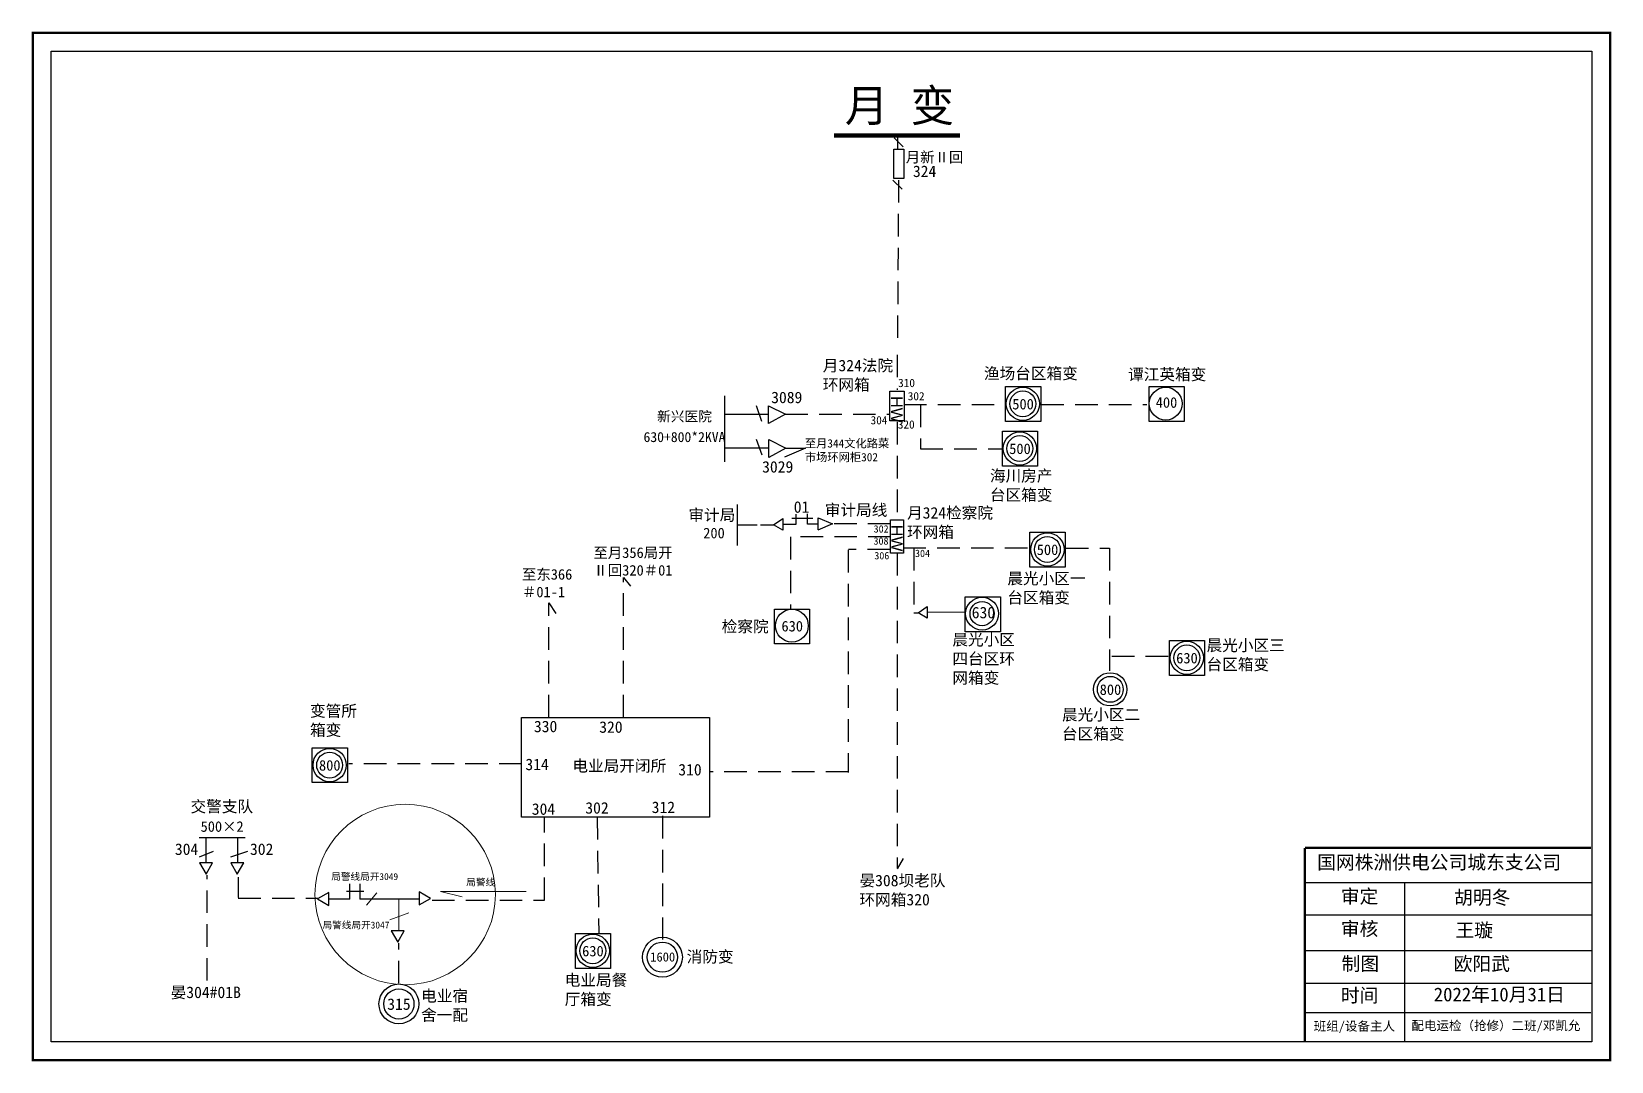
# Model space of a CAD drawing. Extents: x -3 to 341, y -7 to 217.
import ezdxf

# ---------------------------------------------------------------- set-up
doc = ezdxf.new("R2010")
doc.units = 0
doc.header["$LTSCALE"] = 0.774411
doc.linetypes.add('ACAD_ISO02W100', pattern=[15, 12, -3])
doc.linetypes.add('DASHED2', pattern=[9.525, 6.35, -3.175])
doc.layers.get('0').update_dxf_attribs({"linetype": 'CONTINUOUS'})
doc.layers.add('Layer2', color=1, linetype='CONTINUOUS')
doc.styles.add('SimSun_txtstyle_2.30_0_0', font='simsun.ttc', dxfattribs={"height": 2.3})
doc.styles.get("Standard").update_dxf_attribs({"font": '', "height": 2.5})
doc.styles.add('字体', font='simkai_0.ttf', dxfattribs={"height": 2.5})
doc.styles.add('宋体_txtstyle_0.00_0_0', font='')
doc.styles.add('宋体_txtstyle_1.50_0_0', font='SIMSUN.TTC', dxfattribs={"height": 1.5})
doc.styles.add('宋体_txtstyle_2.00_0_0', font='SIMSUN.TTC', dxfattribs={"height": 2})
doc.styles.add('宋体_txtstyle_2.50_0_0', font='SIMSUN.TTC', dxfattribs={"height": 2.5})
doc.styles.add('宋体_txtstyle_200.00_0_0200', font='SIMSUN.TTC', dxfattribs={"height": 200})
doc.styles.add('宋体_txtstyle_3.00_0_0', font='', dxfattribs={"height": 3})
doc.styles.add('楷体_GB2312_txtstyle_2.50_0_0', font='simkai_0.ttf', dxfattribs={"height": 2.5})
doc.styles.get('Standard').set_extended_font_data('SimSun')
doc.styles.get('宋体_txtstyle_0.00_0_0').set_extended_font_data('宋体')
doc.styles.get('宋体_txtstyle_3.00_0_0').set_extended_font_data('宋体')

msp = doc.modelspace()

# ---------------------------------------------------------------- linework, layer by layer
at = {"linetype": 'Continuous'}
for p, q in [((186.76, 192.3), (184.78, 194.28)), ((186.54, 183.07), (184.55, 185.05)), ((165.47, 126.67), (160.87, 124.69)), ((158.53, 109.93), (160.53, 111.28)), ((160.53, 111.28), (160.53, 108.76)), ((162.52, 111.38), (167.06, 111.38)), ((163.36, 112.27), (163.36, 110.01)), ((165.93, 110.07), (165.93, 112.33)), ((168.24, 111.45), (171.34, 110.12)), ((168.24, 108.83), (168.24, 111.45)), ((150.81, 109.94), (154.95, 109.92)), ((155.69, 109.92), (158.53, 109.91)), ((160.53, 108.76), (158.53, 109.93)), ((163.36, 110.01), (160.61, 110.01)), ((166.7, 110.07), (165.93, 110.07)), ((168.2, 110.07), (166.7, 110.07)), ((171.34, 110.12), (168.2, 108.75)), ((189.1, 90.76), (190, 90.76)), ((190.01, 90.78), (192.01, 92.13)), ((192.01, 89.61), (190.01, 90.78)), ((192.01, 92.13), (192.01, 89.61)), ((41.68, 36.21), (41.68, 41.58)), ((36.31, 38.72), (33.27, 37.46)), ((43.83, 38.72), (40.07, 37.46)), ((66.06, 31.71), (66.06, 28.34)), ((68.31, 31.71), (68.31, 28.34)), ((274.41, 32), (336.78, 32)), ((296.06, 31.99), (296.06, -2.73)), ((69.18, 29.99), (65.41, 29.99)), ((274.41, 24.9), (336.78, 24.9)), ((274.41, 17.15), (336.78, 17.15)), ((274.41, 10.04), (336.78, 10.04)), ((274.38, 3.63), (336.75, 3.63))]:
    msp.add_line(p, q, dxfattribs=at)
at = {"linetype": 'ACAD_ISO02W100'}
msp.add_line((185.62, 191.8), (185.62, 194.89), dxfattribs=at)
at = {"linetype": 'DASHED2'}
for p, q in [((185.76, 185.08), (185.53, 149.2)), ((185.49, 147.01), (185.49, 139.32)), ((186.98, 136.16), (208.42, 136.17)), ((190.54, 136.14), (190.54, 126.52)), ((216.9, 136.16), (239.89, 136.17)), ((161.1, 134.06), (183.86, 134.06)), ((185.49, 132.35), (185.49, 111.02)), ((190.54, 126.52), (208.42, 126.52)), ((162.23, 107.31), (162.23, 91.44)), ((184.07, 107.31), (162.23, 107.31)), ((184.02, 110.17), (171.42, 110.17)), ((174.79, 104.45), (174.79, 55.95)), ((183.92, 104.52), (174.83, 104.52)), ((185.49, 103.78), (185.48, 35.03)), ((186.83, 104.93), (214.37, 104.93)), ((189.09, 104.87), (189.09, 90.76)), ((222.29, 104.87), (231.73, 104.87)), ((231.73, 104.87), (231.73, 78.09)), ((125.8, 67.96), (125.8, 98.47)), ((125.8, 98.47), (127.35, 96.53)), ((109.5, 67.96), (109.5, 92.91)), ((109.5, 92.91), (111.05, 90.59)), ((244.56, 81.21), (231.8, 81.21)), ((103.59, 57.84), (65.87, 57.84)), ((174.82, 56.06), (144.8, 56.06)), ((108.57, 28.14), (108.57, 46.26)), ((120.04, 46.24), (120.39, 20.98)), ((134.27, 46.47), (134.27, 19.53)), ((35.01, 10.58), (35.01, 33.57)), ((41.78, 28.53), (59.17, 28.53)), ((84.06, 28.14), (108.57, 28.14)), ((76.82, 10.01), (76.82, 18.72))]:
    msp.add_line(p, q, dxfattribs=at)
at = {"color": 0, "linetype": 'Continuous'}
for p, q in [((147.83, 138.04), (147.83, 123.63)), ((155.98, 132.48), (154.76, 135.89)), ((157.44, 135.89), (161.1, 134.06)), ((157.44, 131.99), (157.44, 135.89)), ((161.1, 134.06), (157.44, 131.99)), ((156.05, 125.09), (154.83, 128.5)), ((157.51, 128.5), (161.17, 126.67)), ((157.51, 124.6), (157.51, 128.5)), ((161.17, 126.67), (157.51, 124.6)), ((161.17, 126.67), (165.47, 126.67)), ((150.61, 114.37), (150.61, 105.43)), ((185.52, 34.98), (186.82, 37.22))]:
    msp.add_line(p, q, dxfattribs=at)
at = {"color": 0}
for p, q in [((157.46, 134.01), (147.83, 134.01)), ((157.53, 126.62), (147.9, 126.62))]:
    msp.add_line(p, q, dxfattribs=at)
at = {"color": 7, "linetype": 'Continuous', "lineweight": 0, "ltscale": 0.721671}
msp.add_line((192.01, 90.87), (200.33, 90.87), dxfattribs=at)
for p, q in [((43.31, 41.72), (33.24, 41.72)), ((34.8, 36.32), (34.8, 41.72)), ((41.79, 33.14), (41.79, 28.68))]:
    msp.add_line(p, q)
at = {"color": 7, "linetype": 'Continuous'}
for p, q in [((66.09, 28.36), (61.54, 28.36)), ((81.14, 28.36), (68.31, 28.36))]:
    msp.add_line(p, q, dxfattribs=at)
at = {"color": 7, "linetype": 'Continuous', "lineweight": 0, "ltscale": 0.545693}
msp.add_line((72.03, 29.7), (69.74, 27.02), dxfattribs=at)
at = {"color": 7, "linetype": 'Continuous', "lineweight": 0, "ltscale": 1.263264}
for p, q in [((76.84, 28.36), (76.84, 21.44)), ((78.98, 25.37), (74.81, 23.85))]:
    msp.add_line(p, q, dxfattribs=at)
at = {"color": 7, "linetype": 'Continuous', "lineweight": 0, "ltscale": 0.74241}
msp.add_line((104.59, 29.99), (85.88, 29.99), dxfattribs=at)
at = {"color": 7, "linetype": 'Continuous', "lineweight": 0, "ltscale": 0.353609}
msp.add_line((85.88, 29.99), (90.64, 28.87), dxfattribs=at)
at = {"linetype": 'Continuous', "const_width": 0.5}
msp.add_lwpolyline([(-3.02, 217.19), (340.95, 217.19), (340.95, -6.78), (-3.02, -6.78)], close=True, dxfattribs=at)
at = {"linetype": 'Continuous'}
for points in [[(1.03, 213.14), (336.91, 213.14), (336.91, -2.73), (1.03, -2.73)], [(183.86, 139.08), (186.99, 139.08), (186.99, 132.59), (183.86, 132.59)], [(183.98, 111.02), (186.88, 111.02), (186.88, 103.78), (183.98, 103.78)]]:
    msp.add_lwpolyline(points, close=True, dxfattribs=at)
for points, const_width in [([(171.7, 194.79), (199.15, 194.79)], 1), ([(274.37, 39.51), (274.38, -2.73)], 0.5), ([(274.41, 39.51), (336.78, 39.51)], 0.5)]:
    msp.add_lwpolyline(points, dxfattribs=dict(at, const_width=const_width))
at = {"linetype": 'ACAD_ISO02W100'}
msp.add_lwpolyline([(186.94, 185.4), (184.73, 185.4), (184.73, 191.8), (186.94, 191.8)], close=True, dxfattribs=at)
at = {"color": 0}
for points in [[(209.08, 140.09), (216.76, 140.09), (216.76, 132.48), (209.08, 132.48)], [(240.4, 140.09), (248.07, 140.09), (248.07, 132.47), (240.4, 132.47)], [(208.42, 130.35), (216.09, 130.35), (216.09, 122.74), (208.42, 122.74)], [(214.42, 108.34), (222.1, 108.34), (222.1, 100.73), (214.42, 100.73)], [(200.33, 94.24), (208, 94.24), (208, 86.63), (200.33, 86.63)], [(158.7, 91.58), (166.38, 91.58), (166.38, 83.96), (158.7, 83.96)], [(244.83, 84.72), (252.51, 84.72), (252.51, 77.11), (244.83, 77.11)], [(57.92, 61.34), (65.6, 61.34), (65.6, 53.73), (57.92, 53.73)], [(115.3, 20.86), (122.97, 20.86), (122.97, 13.25), (115.3, 13.25)]]:
    msp.add_lwpolyline(points, close=True, dxfattribs=at)
at = {"color": 0, "linetype": 'Continuous'}
msp.add_lwpolyline([(103.56, 67.91), (144.57, 67.91), (144.57, 46.24), (103.56, 46.24)], close=True, dxfattribs=at)
for points in [[(34.77, 33.8), (36.19, 36.26), (33.36, 36.26)], [(41.57, 33.8), (42.99, 36.26), (40.15, 36.26)], [(59.08, 28.39), (61.54, 26.97), (61.54, 29.81)], [(83.7, 28.51), (81.24, 29.93), (81.24, 27.1)], [(76.58, 18.95), (78, 21.4), (75.16, 21.4)]]:
    msp.add_lwpolyline(points, close=True)
at = {"color": 0}
for centre, radius in [((212.88, 136.3), 3.63), ((212.88, 136.3), 2.82), ((212.21, 126.57), 3.63), ((212.21, 126.57), 2.82), ((218.22, 104.56), 3.63), ((218.22, 104.56), 2.82), ((248.63, 80.94), 3.63), ((248.63, 80.94), 2.82), ((231.94, 74.07), 3.63), ((231.94, 74.07), 2.82), ((61.72, 57.56), 3.63), ((61.72, 57.56), 2.82), ((119.09, 17.08), 3.63), ((119.09, 17.08), 2.82)]:
    msp.add_circle(centre, radius, dxfattribs=at)
at = {"linetype": 'Continuous'}
for centre, radius in [((244.02, 136.34), 3.58), ((203.98, 90.57), 3.58), ((203.98, 90.57), 2.63), ((162.51, 87.94), 3.58), ((134.28, 15.69), 4.35), ((134.28, 15.69), 3.29), ((76.82, 5.5), 4.35), ((76.82, 5.5), 3.29)]:
    msp.add_circle(centre, radius, dxfattribs=at)
at = {"color": 12, "linetype": 'Continuous', "lineweight": 0, "ltscale": 1.038619, "true_color": 0xc00000}
msp.add_circle((78.19, 29.35), 19.67, dxfattribs=at)

# ---------------------------------------------------------------- texts
at = {"linetype": 'Continuous', "attachment_point": 1}
for s, insert, char_height, width, style in [('月 变', (174.05, 204.82), 7, 27.4955, '字体'), ('01', (162.92, 115.07), 2.5, 7.5419, '字体'), ('晨光小区一台区箱变', (209.49, 99.49), 2.5, 17.4234, '字体'), ('晨光小区四台区环网箱变', (197.5, 86.16), 2.5, 14.9189, '字体'), ('晨光小区三台区箱变', (252.93, 84.93), 2.5, 17.0836, '字体'), ('晨光小区二台区箱变', (221.4, 69.81), 2.5, 17.4234, '字体'), ('330', (106.26, 67.23), 2.5, 5.5009, '字体'), ('320', (120.5, 67.1), 2.5, 5.5009, '字体'), ('314', (104.4, 58.96), 2.5, 5.5009, '字体'), ('{\\fSimSun|b0|i0|c134|p2;电业局开闭所} ', (114.65, 58.65), 2.5, 21.2051, '字体'), ('310', (137.74, 57.81), 2.5, 5.5009, '字体'), ('304', (105.79, 49.23), 2.5, 5.5009, '字体'), ('302', (117.46, 49.48), 2.5, 5.5009, '楷体_GB2312_txtstyle_2.50_0_0'), ('312', (131.94, 49.61), 2.5, 5.5009, '字体'), ('304', (27.97, 40.48), 2.5, 4.0175, '字体'), ('302', (44.35, 40.48), 2.5, 4.0175, '字体'), ('国网株洲供电公司城东支公司', (277.05, 37.87), 3, 82.0179, '宋体_txtstyle_3.00_0_0'), ('审定', (282.2, 30.44), 3, 23.4615, '宋体_txtstyle_0.00_0_0'), ('胡明冬', (306.9, 30.21), 3, 23.4615, '宋体_txtstyle_3.00_0_0'), ('审核', (282.2, 23.38), 3, 23.4615, '宋体_txtstyle_0.00_0_0'), ('王璇', (307.2, 23.08), 3, 33.0539, '宋体_txtstyle_3.00_0_0'), ('1600', (131.62, 16.74), 2, 4.0175, '宋体_txtstyle_2.00_0_0'), ('制图', (282.37, 15.76), 3, 23.4615, '宋体_txtstyle_0.00_0_0'), ('欧阳武', (306.81, 15.76), 3, 23.4615, '宋体_txtstyle_3.00_0_0'), ('{\\fSimSun|b0|i0|c134|p2;电业局餐厅箱变}', (112.98, 11.95), 2.5, 14.8229, '字体'), ('时间', (282.2, 8.87), 3, 23.4615, '宋体_txtstyle_0.00_0_0'), ('2022年10月31日', (302.47, 9.06), 3, 29.4674, '宋体_txtstyle_3.00_0_0'), ('315', (74.27, 6.71), 2.5, 4.0175, '字体')]:
    msp.add_mtext(s, dxfattribs=dict(at, insert=insert, char_height=char_height, width=width, style=style))
at = {"color": 0, "linetype": 'Continuous', "attachment_point": 1, "style": '字体'}
for s, insert, char_height, width in [('月新Ⅱ回', (187.34, 191.22), 2.3, 13.0541), ('3089', (157.99, 138.95), 2.5, 24.0831), ('{\\H0.875x;新兴医院}', (133.13, 134.66), 2.5, 30.7041), ('{\\H0.875x;630+800*2KVA}', (130.16, 130.16), 2.5, 30.7041), ('3029', (156.02, 123.82), 2.5, 24.0831)]:
    msp.add_mtext(s, dxfattribs=dict(at, insert=insert, char_height=char_height, width=width))
at = {"color": 0, "linetype": 'Continuous', "insert": (188.9, 188.24), "char_height": 2.5, "width": 5.6554, "attachment_point": 1}
msp.add_mtext('324', dxfattribs=at)
at = {"color": 0, "width": 4.8377, "attachment_point": 1}
for s, insert, char_height in [('{\\H0.7826x;310}', (185.67, 141.76), 2.3), ('{\\H0.7826x;302}', (187.77, 138.87), 2.3), ('500', (210.57, 137.39), 2.3), ('{\\H0.7826x;304}', (179.67, 133.64), 2.3), ('{\\H0.7826x;320}', (185.61, 132.7), 2.3), ('500', (209.9, 127.66), 2.3), ('{\\fSimSun|b0|i0|c134|p32;\\H0.64x;308}', (180.31, 107.2), 2.5), ('{\\fSimSun|b0|i0|c134|p32;\\H0.64x;302}', (180.34, 109.84), 2.5), ('{\\fSimSun|b0|i0|c134|p32;\\H0.64x;306}', (180.49, 104.01), 2.5), ('{\\fSimSun|b0|i0|c134|p32;\\H0.64x;304}', (189.36, 104.51), 2.5), ('500', (215.9, 105.65), 2.3), ('630', (246.31, 82.03), 2.3), ('800', (229.63, 75.16), 2.3), ('800', (59.4, 58.65), 2.3)]:
    msp.add_mtext(s, dxfattribs=dict(at, insert=insert, char_height=char_height))
at = {"char_height": 2.5, "attachment_point": 1}
for s, insert, width, style in [('谭江英箱变', (235.82, 143.97), 30.7633, '字体'), ('海川房产台区箱变', (205.69, 121.88), 14.7111, '字体'), ('审计局', (139.94, 113.34), 16.4292, '字体'), ('审计局线', (169.69, 114.42), 17.8106, '字体'), ('{\\fSimSun|b0|i0|c134|p2;月}324{\\fSimSun|b0|i0|c134|p2;检察院环网箱}', (187.62, 113.79), 20.6352, '字体'), ('检察院', (147.21, 89.03), 16.4292, '字体'), ('{\\fSimSun|b0|i0|c134|p2;变管所箱变}', (57.44, 70.62), 10.8845, '字体'), ('交警支队', (31.39, 49.78), 16.4292, '字体'), ('消防变', (139.57, 17.05), 12.5, '宋体_txtstyle_2.50_0_0'), ('{\\fSimSun|b0|i0|c134|p2;晏304#01B}', (27.05, 9.28), 20.0564, '楷体_GB2312_txtstyle_2.50_0_0'), ('电业宿舍一配', (81.67, 8.51), 12.5, '字体')]:
    msp.add_mtext(s, dxfattribs=dict(at, insert=insert, width=width, style=style))
at = {"color": 0, "width": 4.8377, "attachment_point": 1, "rotation": 270}
for s, insert, char_height in [('{\\fArial|b0|i0|c0|p32;\\H1.087x;HW}', (186.65, 137.99), 2.3), ('{\\fArial|b0|i0|c0|p32;HW}', (186.66, 109.95), 2.5)]:
    msp.add_mtext(s, dxfattribs=dict(at, insert=insert, char_height=char_height))
at = {"attachment_point": 1}
for s, insert, char_height, width in [('400', (241.85, 137.75), 2.3, 4.8377), ('200', (143.18, 109.29), 2.3, 4.8377), ('至月356局开Ⅱ回320＃01', (119.24, 105.01), 2.3, 18.6484), ('至东366＃01-1', (103.66, 100.28), 2.3, 11.2736), ('630', (201.72, 92.06), 2.5, 4.8377), ('630', (160.24, 88.99), 2.3, 4.8377), ('500×2', (33.58, 45.32), 2.3, 16.4292)]:
    msp.add_mtext(s, dxfattribs=dict(at, insert=insert, char_height=char_height, width=width))
at = {"color": 2, "true_color": 0xffff00, "insert": (165.34, 128.58), "char_height": 2.3, "width": 19.7925, "attachment_point": 1, "style": 'SimSun_txtstyle_2.30_0_0'}
msp.add_mtext('{\\H0.7826x;至月344文化路菜市场环网柜302}', dxfattribs=at)
at = {"color": 7, "linetype": 'Continuous', "lineweight": 0, "ltscale": 0.623171, "char_height": 1.5, "attachment_point": 1, "style": '宋体_txtstyle_1.50_0_0'}
for s, insert in [('局警线局开3049', (62.07, 34)), ('局警线局开3047', (60.17, 23.44))]:
    msp.add_mtext(s, dxfattribs=dict(at, insert=insert))
at = {"color": 2, "linetype": 'Continuous', "lineweight": 0, "ltscale": 0.623171, "true_color": 0xffff00, "insert": (91.51, 32.78), "char_height": 1.5, "attachment_point": 1, "style": '宋体_txtstyle_1.50_0_0'}
msp.add_mtext('局警线', dxfattribs=at)
at = {"color": 1, "insert": (116.78, 18.17), "char_height": 2.3, "width": 4.8377, "attachment_point": 1}
msp.add_mtext('{\\C256;630}', dxfattribs=at)
at = {"color": 7, "linetype": 'Continuous', "lineweight": 0, "ltscale": 0.546178, "char_height": 2, "attachment_point": 1, "style": '宋体_txtstyle_200.00_0_0200'}
for s, insert in [('班组/设备主人', (276.29, 1.66)), ('配电运检（抢修）二班/邓凯允', (297.61, 1.78))]:
    msp.add_mtext(s, dxfattribs=dict(at, insert=insert))
at = {"layer": 'Layer2', "color": 7, "linetype": 'Continuous', "char_height": 2.5, "attachment_point": 1, "style": '字体'}
for s, insert, width in [('{\\fSimSun|b0|i0|c134|p2;月}324{\\fSimSun|b0|i0|c134|p2;法院环网箱}', (169.25, 145.9), 17.0191), ('渔场台区箱变', (204.39, 144.19), 21.5235)]:
    msp.add_mtext(s, dxfattribs=dict(at, insert=insert, width=width))
at = {"layer": 'Layer2', "linetype": 'Continuous', "insert": (177.25, 33.65), "char_height": 2.5, "width": 21.4352, "attachment_point": 1, "style": '字体'}
msp.add_mtext('{\\fSimSun|b0|i0|c134|p2;晏308坝老队环网箱}320', dxfattribs=at)

doc.saveas('drawing.dxf')
